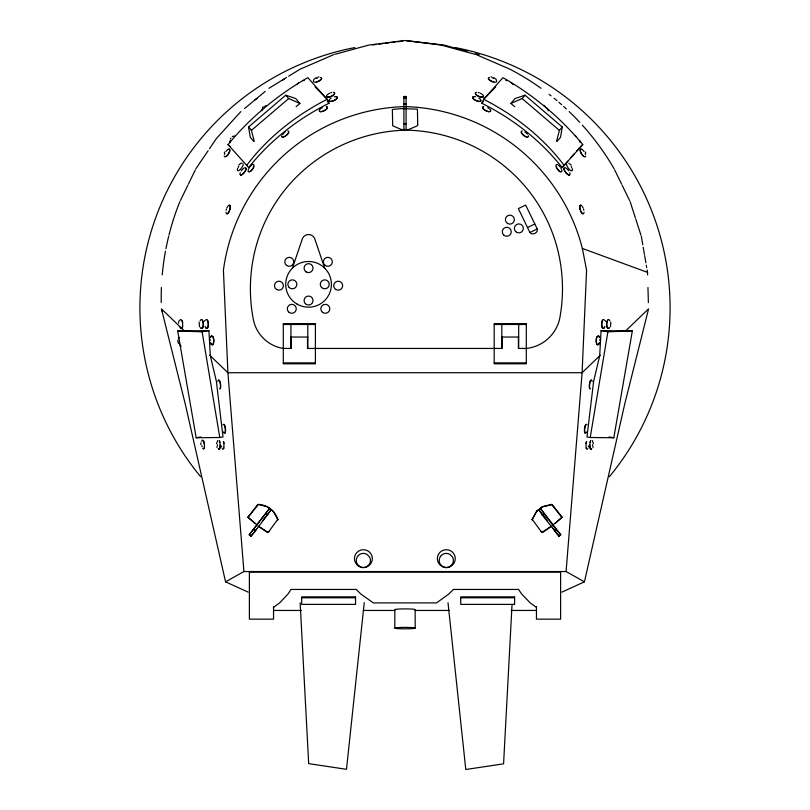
<?xml version="1.0" encoding="UTF-8"?>
<svg xmlns="http://www.w3.org/2000/svg" width="810" height="810" viewBox="0 0 810 810"><rect width="100%" height="100%" fill="white"/><g stroke="black" fill="none" stroke-linecap="round" stroke-linejoin="round"><path stroke-width="1.21" d="M532.281 519.311L536.777 511.08L542.447 506.695L551.6 504.336L561.917 517.448M541.06 531.309L542.508 532.534L550.061 527.158L542.001 532.362M561.725 517.57L554.89 523.584L561.836 517.438M536.777 511.242L542.447 506.695M532.18 519.504L532.362 520.385M200.87 442.746L200.92 444.72M512.052 604.331L503.577 763.83L465.791 769.5L448.011 602.782M601.071 330.632L599.683 355.823L593.629 381.257L586.987 436.954L590.217 437.501L613.818 437.754L632.327 330.976L601.071 330.632L607.885 331.796L632.327 330.976M216.584 443.769L217.647 440.579M648.263 310.098L624.672 404.281L584.435 581.833L566.079 571.546L582.096 372.711L586.582 270.196L582.37 248.447A188.619 188.619 0 0 0 405 106.586A188.619 188.619 0 0 0 223.418 270.196L227.904 372.711L243.921 571.546L225.565 581.833L185.328 404.281L161.737 310.098M178.514 323.109L179.061 320.709M364.257 602.579L346.488 769.308L308.691 763.638L300.145 602.883M199.159 322.096L199.543 326.825M496.712 81.263L496.024 79.208L493.756 77.669M590.217 437.501L607.885 331.796M514.684 106.677L510.897 103.447L515.069 98.547L525.022 95.185L562.272 127.008L560.5 137.356L557.017 141.426M532.21 519.311L541.181 531.583M556.632 141.061L559.386 130.38L562.272 127.008M592.93 447.545L593.163 446.735M248.093 516.78L248.164 517.6M610.456 326.825L610.841 322.096M292.4 268.181L302.575 238.191A6.693 6.693 0 0 1 314.543 238.191L324.719 268.181M532.21 519.473L536.777 511.08M204.403 321.317L204.687 320.679M481.828 103.265L483.671 99.306L502.888 77.709L505.177 78.904C534.6 96.117 561.087 118.3 582.765 144.565L562.16 167.569C540.736 140.484 512.74 118.645 481.828 103.265L483.489 101.382M180.387 200.566L187.849 185.257M188.386 184.164L195.311 169.938M561.836 517.6L561.907 516.78M224.269 152.857L224.734 151.966M258.127 526.591L258.38 526.115L267.492 532.534L268.94 531.309M277.638 520.385L277.82 519.504M195.848 168.844L208.13 150.711M209.496 148.696L216.321 138.621L240.853 111.588M256.841 528.616L255.008 531.137M230.334 138.935L230.901 138.145M249.217 534.803L269.538 508.386L249.217 534.803L250.928 536.139L252.892 534.154L271.249 509.713L262.926 520.324M228.045 144.565C249.723 118.3 276.2 96.117 305.633 78.904L307.921 77.709L327.139 99.306L328.971 103.265C298.06 118.645 270.074 140.484 248.65 167.569L228.045 144.565L230.182 146.539M246.523 165.594C267.573 137.558 295.954 115.202 327.139 99.306L315.08 86.883M248.184 516.8L258.4 504.488L267.563 506.858L273.223 511.242L277.719 519.311M250.928 536.139L253.064 533.577M253.692 532.808L254.35 531.998M510.897 103.447L522.136 98.567L525.022 95.185M562.16 167.569L567.78 161.17M570.989 157.515L574.199 153.859M576.609 151.116L579.828 147.46M238.687 165.169L240.641 163.397L242.19 163.083M262.663 107.406L263.321 106.697M495.73 86.883L483.671 99.306C514.856 115.202 543.237 137.558 564.287 165.594M268.819 531.583L277.789 519.311M600.311 355.215L582.096 372.711L227.904 372.711L209.689 355.215M625.806 330.733L648.567 308.873M580.628 146.539L582.765 144.565M253.793 141.426L250.31 137.356L248.538 127.008L285.788 95.185L295.731 98.547L299.913 103.447L296.126 106.677M254.178 141.061L251.424 130.38L288.674 98.567L299.913 103.447M244.6 108.489L265.214 91.398M559.072 536.139L542.254 515.018L543.976 513.692L540.462 508.386L560.783 534.803L559.072 536.139L556.46 533.405M552.957 524.921L554.89 523.422M554.404 530.833L556.126 529.507L560.783 534.803M558.86 535.997L560.571 534.671M550.061 527.32L551.62 526.115L551.873 526.591M232.308 136.688L233.057 136.12M273.547 607.389L279.642 602.893L288.026 593.983L291.003 589.447L356.299 589.447L360.764 593.983L373.349 602.893L436.539 602.893L448.902 593.983L453.286 589.447L518.582 589.447L521.63 593.983L530.216 602.893L536.453 607.389M254.907 99.944L256.942 98.486M282.467 80.21L284.512 78.752M268.96 88.29L286.588 77.476M288.664 76.201L300.075 69.204L333.568 54.695M316.244 77.669L313.976 79.208L313.288 81.263M527.492 227.529L534.823 223.985M529.892 232.5L537.222 228.957L525.67 205.052L518.339 208.595L529.892 232.5C532.059 235.882 538.529 232.753 537.222 228.957M561.867 592.12L584.435 581.833M267.999 532.362L259.939 527.32M334.783 54.361L368.783 45.066L405 40.5L441.217 45.066L475.217 54.361M542.437 506.858L552.177 504.63L561.816 516.8M318.117 77.011L318.978 76.859M177.673 330.976L208.929 330.632L210.316 355.823L216.371 381.257L223.013 436.954L219.783 437.501L196.182 437.754L177.673 330.976L202.115 331.796L208.929 330.632M196.182 437.754L200.91 436.954M372.762 44.904L376.498 44.439M378.989 44.125L382.715 43.649M385.206 43.335L388.942 42.869M391.433 42.555L395.169 42.08M397.659 41.766L402.631 41.138M406.367 40.672L443.951 45.066L467.026 51.374M403.906 96.805L406.083 96.805M403.906 98.091L406.083 98.091M403.906 104.044L406.083 104.044M403.906 123.829L406.083 123.829M283.298 324.476L315.404 324.476M494.201 324.476L526.297 324.476M290.922 337.031L307.79 337.031M501.815 337.031L518.683 337.031M283.298 362.88L315.404 362.88M494.201 362.88L526.297 362.88M243.921 571.546L566.079 571.546M301.674 597.79L355.539 597.79M460.738 597.79L514.603 597.79M273.547 610.446L301.35 610.446M363.285 610.446L394.885 610.446M415.115 610.446L449.236 610.446M511.181 610.446L536.453 610.446M609.09 436.954L613.818 437.754M491.022 76.859L491.883 77.011M277.789 519.473C275.046 510.857 267.573 505.055 258.572 504.357L257.539 504.701L248.083 517.448M475.521 53.693L479.166 54.695M582.37 248.447L647.524 272.383L647.605 274.904M568.802 163.185L571.313 165.169M476.432 54.695L509.925 69.204A257.833 257.833 0 0 1 541.039 88.29M225.565 581.833L248.133 592.12M266.024 513.692L267.745 515.018M248.275 517.57L257.043 524.921M253.874 529.507L255.595 530.833M249.429 534.671L251.14 535.997M522.136 98.567L559.386 130.38M184.194 330.733L161.433 308.873L162.172 311.283M248.164 517.438L255.109 523.422M592.353 440.579L593.416 443.769M327.321 101.382L328.971 103.265M285.788 95.185L288.674 98.567M248.538 127.008L251.424 130.38M555.65 531.998L556.308 532.808M547.074 520.324L538.751 509.713L542.254 515.018M543.976 513.692L556.126 529.507M554.992 531.137L553.159 528.616M585.265 151.966L585.731 152.857M614.689 169.938L621.614 184.164M622.151 185.257L629.613 200.566M605.313 320.679L605.596 321.317M630.15 201.66L635.374 217.88M635.749 219.034L640.973 235.254M178.281 343.126L177.714 340.24M216.837 446.735L217.07 447.545M641.348 236.409L642.786 244.802M643.201 247.202L644.436 254.401M644.649 255.595L645.884 262.794M646.289 265.194L646.704 267.583M647.119 269.983L647.524 272.383M202.115 331.796L219.783 437.501M647.96 287.489L648.385 302.586M536.453 606.548L536.453 619.154L560.611 619.154L560.611 572.083L249.389 572.083L249.389 619.154L273.547 619.154L273.547 606.548M518.683 323.676L518.683 348.391M518.41 337.082L518.41 348.442L526.297 348.442A38.445 38.445 0 0 0 559.518 319.505A161.089 161.089 0 0 0 559.518 258.025A156.907 156.907 0 0 0 512.933 173.603A160.41 160.41 0 0 0 406.438 130.147A160.41 160.41 0 0 0 299.933 173.603A156.907 156.907 0 0 0 253.348 258.025A161.089 161.089 0 0 0 253.348 319.505A36.349 36.349 0 0 0 283.298 348.442L291.195 348.442L291.195 337.082M502.089 337.082L502.089 348.442L307.517 348.442L307.517 337.082M501.815 323.676L501.815 348.391M415.176 628.104L415.176 609.606A10.176 0.719 0 0 0 405 608.897A10.176 0.719 0 0 0 394.824 609.606L394.824 628.104M406.083 129.539L406.083 96.451L403.906 96.451L403.906 129.539M307.79 323.676L307.79 348.391M290.922 323.676L290.922 348.391M161.241 302.596A257.833 257.833 0 0 1 161.413 287.459M162.233 274.884A257.833 257.833 0 0 1 165.473 251.181M165.949 248.7A257.833 257.833 0 0 1 168.652 236.409M168.956 235.183A257.833 257.833 0 0 1 179.85 201.66M549.109 94.314A257.833 257.833 0 0 1 551.094 95.874M554.05 98.243A257.833 257.833 0 0 1 556.956 100.663M558.88 102.293A257.833 257.833 0 0 1 561.735 104.773M563.618 106.454A257.833 257.833 0 0 1 566.403 109.006M569.146 111.588A257.833 257.833 0 0 1 579.758 122.35M582.319 125.145A257.833 257.833 0 0 1 614.152 168.844M455.24 47.587A265.093 265.093 0 0 1 609.383 476.695M200.617 476.695A265.093 265.093 0 0 1 354.76 47.587M243.213 164.045A4.475 1.63 -54.3 0 1 239.709 170.009A4.475 1.63 -54.3 0 1 237.674 168.429M238.099 167.478A4.475 1.63 -54.3 0 1 238.677 166.495M230.435 142.601A4.475 1.62 -47 0 1 230.263 140.525M233.857 136.444A4.475 1.62 -47 0 1 234.667 135.979M230.212 142.509A4.475 1.62 -47 0 1 230.121 141.436M297.027 84.655A4.475 1.701 -31.9 0 1 297.432 83.987M298.07 83.268A4.475 1.701 -31.9 0 1 298.88 82.549M302.788 80.605A4.475 1.701 -31.9 0 1 304.195 80.615M261.974 110.757A4.475 1.65 -38.7 0 1 261.994 109.694M262.359 108.975A4.475 1.65 -38.7 0 1 262.946 108.186M264.587 106.616A4.475 1.65 -38.7 0 1 266.48 105.432M262.491 109.127A4.475 1.65 -38.7 0 1 263.068 108.337M228.106 149.354A4.475 1.65 -57.7 0 1 228.562 153.505A4.475 1.65 -57.7 0 1 224.198 156.026M224.431 154.416A4.475 1.65 -57.7 0 1 224.815 153.434M225.99 151.45A4.475 1.65 -57.7 0 1 227.418 149.86M228.278 149.465A4.475 1.65 -57.7 0 1 229.645 151.612A4.475 1.65 -57.7 0 1 225.97 156.674M244.336 167.913A4.475 1.63 -52.2 0 1 245.673 169.918A4.475 1.63 -52.2 0 1 241.603 174.717A4.475 1.63 -52.2 0 1 240.266 172.712M241.309 170.829A4.475 1.63 -52.2 0 1 243.597 168.399M246.159 168.531A4.475 1.63 -52.2 0 1 245.389 170.971M244.792 171.933A4.475 1.63 -52.2 0 1 240.59 175.092M220.077 444.72A4.475 1.326 87 0 1 218.275 448.598M217.525 445.885A4.475 1.326 87 0 1 217.424 444.731M219.226 440.842A4.475 1.326 87 0 1 219.976 443.556M219.804 448.588A4.475 1.326 87 0 1 218.477 448.588M219.439 440.832A4.475 1.326 87 0 1 220.006 442.473M220.29 444.71A4.475 1.326 87 0 1 220.047 447.869M287.742 130.947A4.475 1.65 -38.7 0 1 286.062 135.412A4.475 1.65 -38.7 0 1 281.637 135.726M282.589 134.207A4.475 1.65 -38.7 0 1 285.171 131.979M288.785 132.496A4.475 1.65 -38.7 0 1 285.252 136.232M284.3 136.758A4.475 1.65 -38.7 0 1 282.68 137.265M282.71 134.369A4.475 1.65 -38.7 0 1 283.47 133.559M326.268 106.677A4.475 1.681 -25.7 0 1 324.243 110.535A4.475 1.681 -25.7 0 1 319.353 110.18M319.788 109.563A4.475 1.681 -25.7 0 1 320.466 108.925M321.337 108.297A4.475 1.681 -25.7 0 1 322.329 107.73M326.987 106.991A4.475 1.681 -25.7 0 1 325.782 109.836A4.475 1.681 -25.7 0 1 320.395 111.76M252.214 164.734A4.475 1.66 -54.5 0 1 253.722 166.627A4.475 1.66 -54.5 0 1 249.865 171.619A4.475 1.66 -54.5 0 1 248.356 169.725M248.751 168.784A4.475 1.66 -54.5 0 1 249.298 167.802M249.966 166.84A4.475 1.66 -54.5 0 1 251.475 165.26M253.884 166.749A4.475 1.66 -54.5 0 1 253.5 167.69M252.943 168.672A4.475 1.66 -54.5 0 1 250.037 171.73M334.358 96.775A4.475 1.681 -23.9 0 1 337.132 98.01A4.475 1.681 -23.9 0 1 331.948 101.139A4.475 1.681 -23.9 0 1 329.184 99.903M329.63 99.306A4.475 1.681 -23.9 0 1 331.199 98.081M336.272 96.785A4.475 1.681 -23.9 0 1 335.198 100.015A4.475 1.681 -23.9 0 1 329.194 101.047M181.197 346.214A4.475 1.326 75.4 0 1 179.931 344.959M179.496 344.058A4.475 1.326 75.4 0 1 179.111 343.015M178.463 338.813A4.475 1.326 75.4 0 1 179.516 337.659M223.378 441.571A4.475 1.306 86.9 0 1 223.793 447.454A4.475 1.306 86.9 0 1 222.163 448.659M221.606 447.039A4.475 1.306 86.9 0 1 221.413 445.966M223.58 441.561A4.475 1.306 86.9 0 1 224.026 443.546M223.914 447.879A4.475 1.306 86.9 0 1 223.681 448.598M201.811 441.43A4.475 1.276 83.9 0 1 203.512 441.116A4.475 1.276 83.9 0 1 204.333 447.079A4.475 1.276 83.9 0 1 202.773 448.436M202.146 446.816A4.475 1.276 83.9 0 1 201.913 445.743M203.492 440.65A4.475 1.276 83.9 0 1 203.826 441.349M204.12 442.27A4.475 1.276 83.9 0 1 204.515 444.498M204.565 446.725A4.475 1.276 83.9 0 1 204.262 448.375M227.883 206.216A4.475 1.63 -71.9 0 1 230.131 206.712A4.475 1.63 -71.9 0 1 228.238 212.757A4.475 1.63 -71.9 0 1 225.98 212.25M226.172 210.246A4.475 1.63 -71.9 0 1 226.466 209.132M226.871 208.038A4.475 1.63 -71.9 0 1 227.347 207.036M230.212 206.023A4.475 1.63 -71.9 0 1 229.848 209.901M229.443 210.995A4.475 1.63 -71.9 0 1 226.911 213.82M229.129 205.325A4.475 1.63 -71.9 0 1 229.959 205.517M333.578 92.34A4.475 1.701 -23.8 0 1 332.778 95.418A4.475 1.701 -23.8 0 1 326.693 96.815A4.475 1.701 -23.8 0 1 329.619 93.251M330.693 92.816A4.475 1.701 -23.8 0 1 331.766 92.502M334.581 93.98A4.475 1.701 -23.8 0 1 330.986 96.572A4.475 1.701 -23.8 0 1 326.936 97.089M333.659 92.522A4.475 1.701 -23.8 0 1 334.662 92.998M320.476 77.436A4.475 1.66 -23.9 0 1 319.818 80.362A4.475 1.66 -23.9 0 1 313.753 81.992M316.518 78.378A4.475 1.66 -23.9 0 1 317.601 77.942M321.661 78.509A4.475 1.66 -23.9 0 1 321.479 79.036M321.023 79.633A4.475 1.66 -23.9 0 1 316.275 82.144M217.86 381.419A4.475 1.286 83.4 0 1 218.983 380.255M219.348 380.7A4.475 1.286 83.4 0 1 220.452 385.135A4.475 1.286 83.4 0 1 219.905 388.861M218.842 380.082A4.475 1.286 83.4 0 1 219.196 380.234M219.55 380.68A4.475 1.286 83.4 0 1 219.895 381.378M220.198 382.3A4.475 1.286 83.4 0 1 220.107 388.83M200.171 320.861A4.475 1.721 88.1 0 1 202.49 320.568A4.475 1.721 88.1 0 1 202.976 326.562A4.475 1.721 88.1 0 1 200.748 327.898M202.429 320.122A4.475 1.721 88.1 0 1 203.249 326.227A4.475 1.721 88.1 0 1 200.941 327.888M181.217 328.485A4.475 1.671 86.4 0 1 179.962 327.21M179.891 320.163A4.475 1.671 86.4 0 1 182.402 322.248A4.475 1.671 86.4 0 1 181.642 328.313M182.159 320.8A4.475 1.671 86.4 0 1 182.706 322.795M182.736 326.187A4.475 1.671 86.4 0 1 182.22 327.848M205.527 320.163A4.475 1.701 88 0 1 208.21 323.949A4.475 1.701 88 0 1 205.801 327.918M205.426 327.22A4.475 1.701 88 0 1 205.122 326.298M207.431 320.102A4.475 1.701 88 0 1 208.261 326.187A4.475 1.701 88 0 1 206.003 327.908M210.529 337.213A4.475 1.772 87.5 0 1 213.141 337.406A4.475 1.772 87.5 0 1 213.081 343.956A4.475 1.772 87.5 0 1 210.478 342.62M210.144 340.392A4.475 1.772 87.5 0 1 210.154 339.238M211.835 344.665A4.475 1.772 87.5 0 1 210.671 342.62M210.721 337.203A4.475 1.772 87.5 0 1 211.471 336.018M212.827 336.413A4.475 1.772 87.5 0 1 213.162 344.159M212.757 344.625A4.475 1.772 87.5 0 1 212.301 344.797M223.064 424.875A4.475 1.185 83.5 0 1 225.19 428.146A4.475 1.185 83.5 0 1 224.228 433.036M223.894 432.591A4.475 1.185 83.5 0 1 223.57 431.882M224.137 424.41A4.475 1.185 83.5 0 1 225.474 428.703A4.475 1.185 83.5 0 1 225.048 433.006M584.02 212.25A4.475 1.63 71.9 0 1 581.762 212.757A4.475 1.63 71.9 0 1 579.869 206.712A4.475 1.63 71.9 0 1 582.117 206.216M582.653 207.036A4.475 1.63 71.9 0 1 583.129 208.038M583.534 209.132A4.475 1.63 71.9 0 1 583.828 210.246M583.089 213.82A4.475 1.63 71.9 0 1 580.557 210.995M580.152 209.901A4.475 1.63 71.9 0 1 579.788 206.023M580.041 205.517A4.475 1.63 71.9 0 1 580.871 205.325M572.164 168.541A4.475 1.63 54.3 0 1 570.119 170.12A4.475 1.63 54.3 0 1 566.615 164.157M571.161 166.617A4.475 1.63 54.3 0 1 571.738 167.599M585.802 156.026A4.475 1.65 57.7 0 1 581.438 153.505A4.475 1.65 57.7 0 1 581.894 149.354M582.582 149.86A4.475 1.65 57.7 0 1 584.01 151.45M585.184 153.434A4.475 1.65 57.7 0 1 585.569 154.416M584.03 156.674A4.475 1.65 57.7 0 1 580.355 151.612A4.475 1.65 57.7 0 1 581.722 149.465M569.734 172.712A4.475 1.63 52.2 0 1 568.397 174.717A4.475 1.63 52.2 0 1 564.327 169.918A4.475 1.63 52.2 0 1 565.663 167.913M566.403 168.399A4.475 1.63 52.2 0 1 568.691 170.829M569.41 175.092A4.475 1.63 52.2 0 1 565.208 171.933M564.611 170.971A4.475 1.63 52.2 0 1 563.841 168.531M592.576 444.731A4.475 1.326 -87 0 1 592.474 445.885M591.725 448.598A4.475 1.326 -87 0 1 589.923 444.72M590.024 443.556A4.475 1.326 -87 0 1 590.774 440.842M591.523 448.588A4.475 1.326 -87 0 1 590.196 448.588M589.953 447.869A4.475 1.326 -87 0 1 589.71 444.71M589.994 442.473A4.475 1.326 -87 0 1 590.561 440.832M575.333 135.979A4.475 1.62 47 0 1 576.143 136.444M579.737 140.525A4.475 1.62 47 0 1 580.021 141.304M580.092 141.932A4.475 1.62 47 0 1 579.93 142.378M543.52 105.432A4.475 1.65 38.7 0 1 545.413 106.616M547.054 108.186A4.475 1.65 38.7 0 1 547.641 108.975M548.005 109.694A4.475 1.65 38.7 0 1 548.026 110.757M546.932 108.337A4.475 1.65 38.7 0 1 547.509 109.127M528.363 135.726A4.475 1.65 38.7 0 1 523.938 135.412A4.475 1.65 38.7 0 1 522.258 130.947M524.829 131.979A4.475 1.65 38.7 0 1 527.411 134.207M527.32 137.265A4.475 1.65 38.7 0 1 525.7 136.758M524.748 136.232A4.475 1.65 38.7 0 1 521.215 132.496M490.647 110.18A4.475 1.681 25.7 0 1 485.757 110.535A4.475 1.681 25.7 0 1 483.732 106.677M487.671 107.73A4.475 1.681 25.7 0 1 488.663 108.297M489.534 108.925A4.475 1.681 25.7 0 1 490.212 109.563M489.604 111.76A4.475 1.681 25.7 0 1 484.218 109.836A4.475 1.681 25.7 0 1 483.013 106.991M561.644 169.725A4.475 1.66 54.5 0 1 560.135 171.619A4.475 1.66 54.5 0 1 556.278 166.627A4.475 1.66 54.5 0 1 557.786 164.734M558.525 165.26A4.475 1.66 54.5 0 1 560.034 166.84M560.702 167.802A4.475 1.66 54.5 0 1 561.249 168.784M559.963 171.73A4.475 1.66 54.5 0 1 557.057 168.672M556.5 167.69A4.475 1.66 54.5 0 1 556.116 166.749M480.816 99.903A4.475 1.681 23.9 0 1 478.052 101.139A4.475 1.681 23.9 0 1 472.868 98.01A4.475 1.681 23.9 0 1 475.642 96.775M478.801 98.081A4.475 1.681 23.9 0 1 480.37 99.306M480.806 101.047A4.475 1.681 23.9 0 1 474.802 100.015A4.475 1.681 23.9 0 1 473.728 96.785M496.246 81.992A4.475 1.66 23.9 0 1 490.182 80.362A4.475 1.66 23.9 0 1 489.524 77.436M492.399 77.942A4.475 1.66 23.9 0 1 493.482 78.378M493.725 82.144A4.475 1.66 23.9 0 1 488.977 79.633M488.521 79.036A4.475 1.66 23.9 0 1 488.339 78.509M480.381 93.251A4.475 1.701 23.8 0 1 483.307 96.815A4.475 1.701 23.8 0 1 477.222 95.418A4.475 1.701 23.8 0 1 476.422 92.34M478.234 92.502A4.475 1.701 23.8 0 1 479.307 92.816M483.064 97.089A4.475 1.701 23.8 0 1 479.014 96.572A4.475 1.701 23.8 0 1 475.419 93.98M475.338 92.998A4.475 1.701 23.8 0 1 476.341 92.522M588.587 445.966A4.475 1.306 -86.9 0 1 588.394 447.039M587.837 448.659A4.475 1.306 -86.9 0 1 586.207 447.454A4.475 1.306 -86.9 0 1 586.622 441.571M586.318 448.598A4.475 1.306 -86.9 0 1 586.086 447.879M585.974 443.546A4.475 1.306 -86.9 0 1 586.42 441.561M604.199 327.918A4.475 1.701 -88 0 1 601.789 323.949A4.475 1.701 -88 0 1 604.473 320.163M604.878 326.298A4.475 1.701 -88 0 1 604.574 327.22M603.997 327.908A4.475 1.701 -88 0 1 601.739 326.187A4.475 1.701 -88 0 1 602.569 320.102M505.804 80.615A4.475 1.701 31.9 0 1 507.212 80.605M511.12 82.549A4.475 1.701 31.9 0 1 511.93 83.268M512.568 83.987A4.475 1.701 31.9 0 1 512.973 84.655M609.252 327.898A4.475 1.721 -88.1 0 1 607.024 326.562A4.475 1.721 -88.1 0 1 607.51 320.568A4.475 1.721 -88.1 0 1 609.829 320.861M609.059 327.888A4.475 1.721 -88.1 0 1 606.751 326.227A4.475 1.721 -88.1 0 1 607.571 320.122M591.016 380.255A4.475 1.286 -83.4 0 1 592.14 381.419M590.095 388.861A4.475 1.286 -83.4 0 1 589.548 385.135A4.475 1.286 -83.4 0 1 590.652 380.7M589.893 388.83A4.475 1.286 -83.4 0 1 589.801 382.3M590.105 381.378A4.475 1.286 -83.4 0 1 590.449 380.68M590.804 380.234A4.475 1.286 -83.4 0 1 591.158 380.082M599.521 342.62A4.475 1.772 -87.5 0 1 596.919 343.956A4.475 1.772 -87.5 0 1 596.859 337.406A4.475 1.772 -87.5 0 1 599.471 337.213M599.846 339.238A4.475 1.772 -87.5 0 1 599.856 340.392M598.529 336.018A4.475 1.772 -87.5 0 1 599.279 337.203M599.329 342.62A4.475 1.772 -87.5 0 1 598.165 344.665M597.699 344.797A4.475 1.772 -87.5 0 1 597.243 344.625M596.838 344.159A4.475 1.772 -87.5 0 1 597.172 336.413M585.772 433.036A4.475 1.185 -83.5 0 1 584.81 428.146A4.475 1.185 -83.5 0 1 586.936 424.875M586.43 431.882A4.475 1.185 -83.5 0 1 586.106 432.591M584.952 433.006A4.475 1.185 -83.5 0 1 584.526 428.703A4.475 1.185 -83.5 0 1 585.863 424.41M417.737 124.973L417.13 125.884L408.594 129.539L401.406 129.539L392.708 125.793L392.354 109.401L401.932 108.591L417.403 109.147L417.727 124.973M358.384 555.478L357.261 556.946A7.249 7.189 0 0 0 357.261 564.064L359.853 566.676A7.006 6.956 0 0 0 366.93 566.676L369.522 564.064A7.249 7.189 0 0 0 369.522 556.946L366.93 554.344A7.006 6.956 0 0 0 359.853 554.344L358.384 555.478M441.298 555.478L440.174 556.946A7.249 7.189 0 0 0 440.174 564.064L442.766 566.676A7.006 6.956 0 0 0 449.844 566.676L452.436 564.064A7.249 7.189 0 0 0 452.436 556.946L449.844 554.344A7.006 6.956 0 0 0 442.766 554.344L441.298 555.478M315.404 323.676L283.298 323.676L283.298 363.801L315.404 363.801L315.404 323.676M526.297 323.676L494.201 323.676L494.201 363.801L526.297 363.801L526.297 323.676M355.539 596.848L301.674 596.848L301.674 604.392L355.539 604.392L355.539 596.848M514.603 596.848L460.738 596.848L460.738 604.392L514.603 604.392L514.603 596.848M441.825 566.312A8.961 8.9 0 0 0 455.271 558.606A8.961 8.9 0 0 0 441.825 550.901A8.961 8.9 0 0 0 441.825 566.312M358.911 566.312A8.961 8.9 0 0 0 372.357 558.606A8.961 8.9 0 0 0 358.911 550.901A8.961 8.9 0 0 0 358.911 566.312M397.811 628.611A10.176 0.719 0 0 0 414.831 628.297A10.176 0.719 0 0 0 402.367 627.416A10.176 0.719 0 0 0 397.811 628.611M297.128 304.125A22.852 22.852 0 0 0 331.411 284.34A22.852 22.852 0 0 0 297.128 264.546A22.852 22.852 0 0 0 297.128 304.125M507.637 223.509A4.475 4.475 0 0 0 514.36 219.631A4.475 4.475 0 0 0 507.637 215.744A4.475 4.475 0 0 0 507.637 223.509M503.597 234.94A4.475 4.475 0 0 0 511.09 232.936A4.475 4.475 0 0 0 505.602 227.448A4.475 4.475 0 0 0 503.597 234.94M516.598 232.278A4.475 4.475 0 0 0 523.321 228.4A4.475 4.475 0 0 0 516.598 224.522A4.475 4.475 0 0 0 516.598 232.278M289.19 287.499A4.475 4.475 0 0 0 296.683 285.495A4.475 4.475 0 0 0 291.195 280.007A4.475 4.475 0 0 0 289.19 287.499M322.562 312.336A4.475 4.475 0 0 0 329.751 309.43A4.475 4.475 0 0 0 323.635 304.651A4.475 4.475 0 0 0 322.562 312.336M306.322 272.008A4.475 4.475 0 0 0 313.035 268.13A4.475 4.475 0 0 0 306.322 264.252A4.475 4.475 0 0 0 306.322 272.008M321.59 287.499A4.475 4.475 0 0 0 329.083 285.495A4.475 4.475 0 0 0 323.605 280.007A4.475 4.475 0 0 0 321.59 287.499M325.093 265.346A4.475 4.475 0 0 0 332.292 262.44A4.475 4.475 0 0 0 326.177 257.661A4.475 4.475 0 0 0 325.093 265.346M335.947 289.555A4.475 4.475 0 0 0 342.66 285.677A4.475 4.475 0 0 0 335.947 281.799A4.475 4.475 0 0 0 335.947 289.555M276.686 289.555A4.475 4.475 0 0 0 283.409 285.677A4.475 4.475 0 0 0 276.686 281.799A4.475 4.475 0 0 0 276.686 289.555M286.568 265.386A4.475 4.475 0 0 0 293.706 262.359A4.475 4.475 0 0 0 287.509 257.691A4.475 4.475 0 0 0 286.568 265.386M289.099 312.376A4.475 4.475 0 0 0 296.237 309.349A4.475 4.475 0 0 0 290.051 304.682A4.475 4.475 0 0 0 289.099 312.376M305.39 303.709A4.475 4.475 0 0 0 312.883 301.695A4.475 4.475 0 0 0 307.395 296.217A4.475 4.475 0 0 0 305.39 303.709"/></g></svg>
